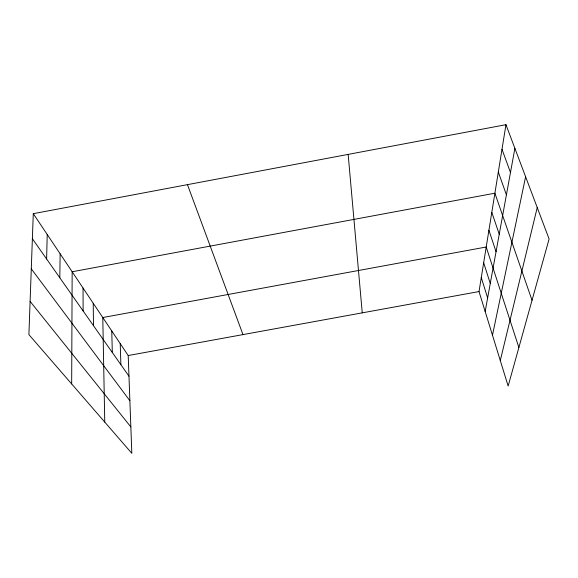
<?xml version="1.0" encoding="UTF-8"?>
<svg xmlns="http://www.w3.org/2000/svg" width="578" height="578" viewBox="0 0 578 578"><rect width="100%" height="100%" fill="white"/><g stroke="black" fill="none" stroke-linecap="round" stroke-linejoin="round"><path stroke-width="0.87" d="M71.672 383.937L72.156 271.761L494.898 193.204L532.027 300.293M59.809 277.765L60.141 253.807M46.623 258.995L47.223 234.502M33.286 213.672L28.9 334.611L131.827 453.311L128.208 355.535L33.286 213.672L505.96 124.689L549.1 238.996L508.149 386.053L479.018 291.558L505.96 124.689M485.166 311.513L514.882 148.336M492.478 335.211L525.612 176.76M500.288 360.542L537.229 207.545M128.208 355.535L479.018 291.558M30.107 301.384L130.852 426.932M31.284 268.821L129.884 400.727M32.375 238.728L128.973 376.199M187.46 184.649L242.977 334.604M501.986 149.276L510.482 172.49M498.308 172.049L506.415 194.829M491.806 212.336L499.233 234.263M488.916 230.232L496.054 251.748M518.878 347.53L486.206 247.008L102.783 317.532L104.755 422.092M483.663 262.759L490.274 283.473M481.272 277.584L487.644 297.916M348.158 154.398L362.247 312.857M120.224 343.607L120.889 364.689M111.764 330.963L112.313 352.486M93.224 303.248L93.492 325.696M83.037 288.025L83.131 310.957"/></g></svg>
